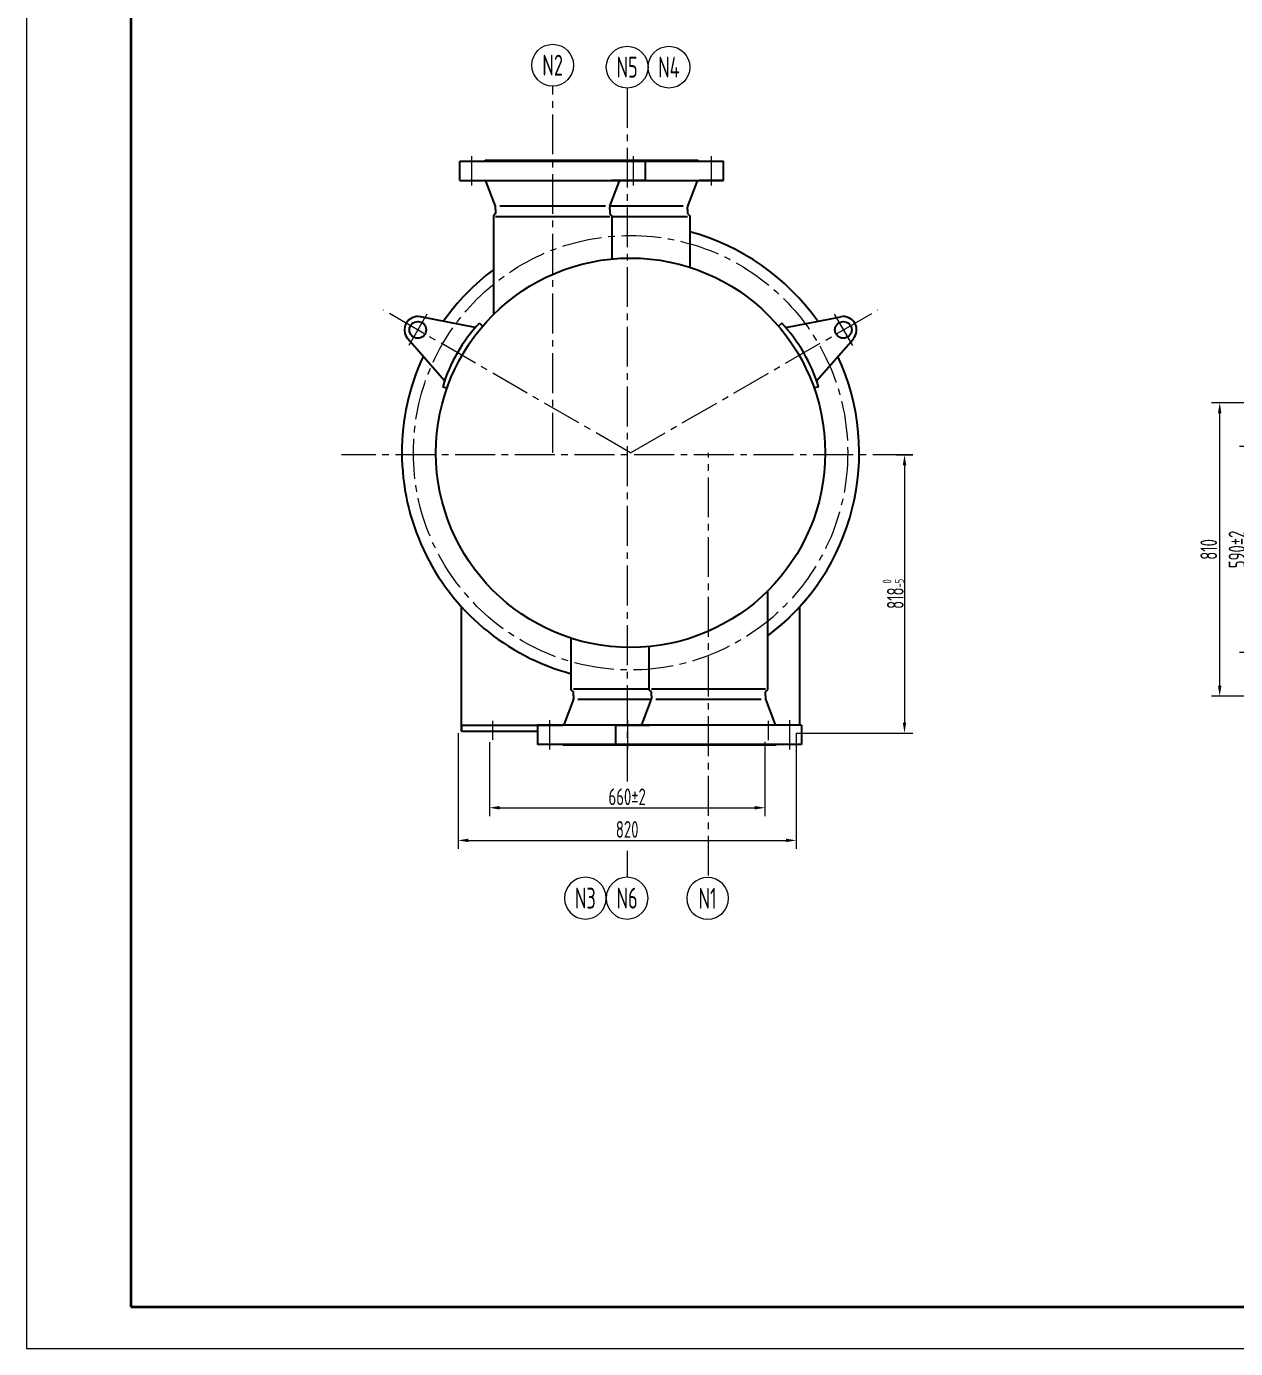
# Model space of a CAD drawing. Header units: millimetres. Extents: x 5765 to 6606, y -201 to 393.
# Drawn here: x 5765 to 6054.5, y -200.6 to 115.9 of the extents above; entities that cross this region are included whole.
import ezdxf
from ezdxf.enums import TextEntityAlignment as Align

# ---------------------------------------------------------------- set-up
doc = ezdxf.new("R2010")
doc.units = ezdxf.units.MM
doc.linetypes.add('CENTER2', pattern=[28.575, 19.05, -3.175, 3.175, -3.175])
for name, color, linetype, lineweight in [('1粗实线', 7, 'Continuous', 35), ('2细实线', 3, 'Continuous', 13), ('3中心线', 1, 'CENTER2', 13), ('7文本', 2, 'Continuous', 13), ('8标注', 3, 'Continuous', 13), ('9图表', 4, 'Continuous', 13)]:
    doc.layers.add(name, color=color, linetype=linetype, lineweight=lineweight)
doc.styles.add('lanpec', font='bpec_e.shx', dxfattribs={"width": 0.75, "bigfont": 'hztxt.shx'})
doc.styles.add('lanpec-dim', font='bpec_e.shx', dxfattribs={"width": 0.75})
doc.dimstyles.new('lanpec', dxfattribs={"dimtxt": 4, "dimasz": 2.5, "dimexe": 2, "dimexo": 0, "dimtad": 1, "dimdsep": 46, "dimtxsty": 'lanpec-dim', "dimcen": 2.5, "dimclrd": 256, "dimclre": 256, "dimclrt": 256, "dimazin": 0, "dimtfac": 1, "dimtmove": 0, "dimatfit": 3, "dimfxl": 1, "dimlwd": -1, "dimlwe": -1, "dimarcsym": 0})

# ---------------------------------------------------------------- blocks, each defined once
blk = doc.blocks.new('A1')
at = {"layer": '1粗实线'}
blk.add_lwpolyline([(-816, 10), (-10, 10), (-10, 584), (-816, 584)], close=True, dxfattribs=at)
at = {"layer": '9图表'}
blk.add_lwpolyline([(-841, 0), (0, 0), (0, 594), (-841, 594)], close=True, dxfattribs=at)
blk = doc.blocks.new('*D29')
at = {"layer": '8标注', "transparency": 16777216}
for p, q in [((6073.03, 15.37), (6055.5, 15.37)), ((6057.5, 12.87), (6057.5, -31.45)), ((6073.03, -33.95), (6055.5, -33.95))]:
    blk.add_line(p, q, dxfattribs=at)
for points in [[(6057.09, 12.87), (6057.92, 12.87), (6057.5, 15.37)], [(6057.09, -31.45), (6057.92, -31.45), (6057.5, -33.95)]]:
    blk.add_solid(points, dxfattribs=at)
at = {"layer": 'Defpoints', "color": 0, "transparency": 16777216}
for p in [(6073.03, 15.37), (6057.5, -33.95), (6073.03, -33.95)]:
    blk.add_point(p, dxfattribs=at)
at = {"layer": '8标注', "transparency": 16777216, "insert": (6054.88, -9.29), "char_height": 4, "attachment_point": 5, "rotation": 90, "style": 'lanpec-dim'}
blk.add_mtext('590±2', dxfattribs=at)
blk = doc.blocks.new('*D30')
at = {"layer": '8标注', "transparency": 16777216}
for p, q in [((6066.01, 25.82), (6048.75, 25.82)), ((6050.75, -41.91), (6050.75, 23.32)), ((6066.01, -44.41), (6048.75, -44.41))]:
    blk.add_line(p, q, dxfattribs=at)
for points in [[(6050.33, 23.32), (6051.16, 23.32), (6050.75, 25.82)], [(6050.33, -41.91), (6051.16, -41.91), (6050.75, -44.41)]]:
    blk.add_solid(points, dxfattribs=at)
at = {"layer": 'Defpoints', "color": 0, "transparency": 16777216}
for p in [(6050.75, 25.82), (6066.01, 25.82), (6066.01, -44.41)]:
    blk.add_point(p, dxfattribs=at)
at = {"layer": '8标注', "transparency": 16777216, "insert": (6048.12, -9.29), "char_height": 4, "attachment_point": 5, "rotation": 90, "style": 'lanpec-dim'}
blk.add_mtext('810', dxfattribs=at)
blk = doc.blocks.new('*D45')
at = {"layer": '8标注', "transparency": 16777216}
for p, q in [((5875.87, -55.44), (5875.87, -73.12)), ((5941.87, -55.37), (5941.87, -73.12)), ((5878.37, -71.12), (5939.37, -71.12))]:
    blk.add_line(p, q, dxfattribs=at)
for points in [[(5878.37, -70.7), (5878.37, -71.54), (5875.87, -71.12)], [(5939.37, -70.7), (5939.37, -71.54), (5941.87, -71.12)]]:
    blk.add_solid(points, dxfattribs=at)
at = {"layer": 'Defpoints', "color": 0, "transparency": 16777216}
for p in [(5875.87, -55.44), (5941.87, -55.37), (5941.87, -71.12)]:
    blk.add_point(p, dxfattribs=at)
at = {"layer": '8标注', "transparency": 16777216, "insert": (5908.87, -68.5), "char_height": 4, "attachment_point": 5, "style": 'lanpec-dim'}
blk.add_mtext('660%%P2', dxfattribs=at)
blk = doc.blocks.new('*D46')
at = {"layer": '8标注', "transparency": 16777216}
for p, q in [((5868.37, -53.23), (5868.37, -80.93)), ((5949.37, -53.23), (5949.37, -80.93)), ((5870.87, -78.93), (5946.87, -78.93))]:
    blk.add_line(p, q, dxfattribs=at)
for points in [[(5870.87, -78.51), (5870.87, -79.35), (5868.37, -78.93)], [(5946.87, -78.51), (5946.87, -79.35), (5949.37, -78.93)]]:
    blk.add_solid(points, dxfattribs=at)
at = {"layer": 'Defpoints', "color": 0, "transparency": 16777216}
for p in [(5868.37, -53.23), (5949.37, -53.23), (5949.37, -78.93)]:
    blk.add_point(p, dxfattribs=at)
at = {"layer": '8标注', "transparency": 16777216, "insert": (5908.87, -76.31), "char_height": 4, "attachment_point": 5, "style": 'lanpec-dim'}
blk.add_mtext('820', dxfattribs=at)
blk = doc.blocks.new('*D47')
at = {"layer": '8标注', "transparency": 16777216}
for p, q in [((5973.38, 13.37), (5977.28, 13.37)), ((5975.28, 10.87), (5975.28, -50.73)), ((5949.37, -53.23), (5977.28, -53.23))]:
    blk.add_line(p, q, dxfattribs=at)
for points in [[(5974.86, 10.87), (5975.69, 10.87), (5975.28, 13.37)], [(5974.86, -50.73), (5975.69, -50.73), (5975.28, -53.23)]]:
    blk.add_solid(points, dxfattribs=at)
at = {"layer": 'Defpoints', "color": 0, "transparency": 16777216}
for p in [(5973.38, 13.37), (5949.37, -53.23), (5975.28, -53.23)]:
    blk.add_point(p, dxfattribs=at)
at = {"layer": '8标注', "transparency": 16777216, "insert": (5972.55, -19.93), "char_height": 4, "attachment_point": 5, "rotation": 90, "style": 'lanpec-dim'}
blk.add_mtext('818{\\H0.525x;\\S 0^ -5;}', dxfattribs=at)
blk = doc.blocks.new('管口号')
at = {"layer": '2细实线'}
blk.add_circle((0, 5), 5, dxfattribs=at)
at = {"layer": '7文本', "style": 'lanpec', "width": 0.75}
blk.add_attdef('N', text='', height=5, dxfattribs=at).set_placement((0, 5), align=Align.MIDDLE_CENTER)

msp = doc.modelspace()

# ---------------------------------------------------------------- linework, layer by layer
for p, q in [((5868.781, 83.642), (5913.281, 83.642)), ((5868.781, 79.032), (5868.781, 83.642)), ((5874.841, 83.842), (5907.221, 83.842)), ((5874.841, 83.642), (5874.841, 83.842)), ((5887.431, 83.642), (5931.931, 83.642)), ((5893.491, 83.842), (5925.871, 83.842)), ((5904.876, 83.642), (5904.876, 83.842)), ((5907.221, 83.642), (5907.221, 83.842)), ((5913.281, 79.032), (5913.281, 83.642)), ((5925.871, 83.642), (5925.871, 83.842)), ((5931.931, 79.032), (5931.931, 83.642)), ((5868.781, 79.032), (5913.281, 79.032)), ((5868.781, 79.032), (5874.637, 79.032)), ((5877.348, 72.828), (5875.104, 78.71)), ((5887.431, 79.032), (5931.931, 79.032)), ((5904.714, 72.828), (5906.958, 78.71)), ((5910.936, 79.032), (5905.08, 79.032)), ((5913.281, 79.032), (5907.425, 79.032)), ((5923.364, 72.828), (5925.608, 78.71)), ((5931.931, 79.032), (5926.075, 79.032)), ((5891.031, 72.842), (5878.402, 72.842)), ((5903.66, 72.842), (5891.031, 72.842)), ((5922.31, 72.842), (5904.719, 72.842)), ((5877.381, 71.08), (5876.847, 70.546)), ((5876.847, 70.546), (5876.847, 46.91)), ((5877.381, 72.042), (5877.381, 72.65)), ((5877.381, 72.042), (5877.381, 71.08)), ((5891.031, 70.345), (5877.381, 70.345)), ((5904.681, 70.345), (5891.031, 70.345)), ((5904.681, 72.042), (5904.681, 72.65)), ((5904.681, 72.042), (5904.681, 72.65)), ((5904.681, 72.042), (5904.681, 71.08)), ((5904.681, 71.08), (5905.215, 70.546)), ((5905.215, 70.546), (5905.215, 60.227)), ((5923.331, 70.345), (5905.215, 70.345)), ((5923.331, 72.042), (5923.331, 72.65)), ((5923.331, 72.042), (5923.331, 71.08)), ((5923.331, 71.08), (5923.865, 70.546)), ((5923.865, 70.546), (5923.865, 58.231)), ((5872.484, 43.8), (5859.359, 46.392)), ((5873.493, 44.89), (5874.427, 44.014)), ((5945.869, 44.89), (5944.936, 44.014)), ((5946.878, 43.8), (5960.003, 46.392)), ((5865.137, 31.076), (5856.33, 41.146)), ((5954.225, 31.076), (5963.032, 41.146)), ((5864.699, 29.657), (5865.924, 29.287)), ((5954.664, 29.657), (5953.438, 29.287)), ((5942.515, -42.863), (5942.515, -19.226)), ((5869.181, -52.758), (5869.181, -23)), ((5950.181, -51.358), (5950.181, -23)), ((5895.497, -42.863), (5895.497, -30.547)), ((5914.147, -42.863), (5914.147, -32.544)), ((5896.031, -43.397), (5895.497, -42.863)), ((5896.031, -42.662), (5914.147, -42.662)), ((5896.031, -44.358), (5896.031, -43.397)), ((5914.681, -43.397), (5914.147, -42.863)), ((5914.681, -42.662), (5928.331, -42.662)), ((5914.681, -44.358), (5914.681, -43.397)), ((5928.331, -42.662), (5941.981, -42.662)), ((5941.981, -43.397), (5942.515, -42.863)), ((5941.981, -44.358), (5941.981, -43.397)), ((5895.998, -45.144), (5893.754, -51.027)), ((5896.031, -44.358), (5896.031, -44.966)), ((5897.052, -45.158), (5914.643, -45.158)), ((5914.648, -45.144), (5912.404, -51.027)), ((5914.681, -44.358), (5914.681, -44.966)), ((5914.681, -44.358), (5914.681, -44.966)), ((5915.702, -45.158), (5928.331, -45.158)), ((5928.331, -45.158), (5940.96, -45.158)), ((5941.981, -44.358), (5941.981, -44.966)), ((5942.014, -45.144), (5944.258, -51.027)), ((5869.181, -51.358), (5887.431, -51.358)), ((5869.181, -51.358), (5869.181, -52.758)), ((5869.181, -52.758), (5887.431, -52.758)), ((5869.181, -52.758), (5887.431, -52.758)), ((5887.431, -51.348), (5887.431, -55.958)), ((5887.431, -51.348), (5893.287, -51.348)), ((5931.931, -51.348), (5887.431, -51.348)), ((5906.081, -51.348), (5906.081, -55.958)), ((5906.081, -51.348), (5911.937, -51.348)), ((5950.581, -51.348), (5906.081, -51.348)), ((5908.426, -51.348), (5914.282, -51.348)), ((5950.181, -51.358), (5931.931, -51.358)), ((5950.581, -51.348), (5944.725, -51.348)), ((5950.581, -51.348), (5950.581, -55.958)), ((5931.931, -55.958), (5887.431, -55.958)), ((5893.491, -55.958), (5893.491, -56.158)), ((5925.871, -56.158), (5893.491, -56.158)), ((5950.581, -55.958), (5906.081, -55.958)), ((5912.141, -55.958), (5912.141, -56.158)), ((5944.521, -56.158), (5912.141, -56.158)), ((5944.521, -55.958), (5944.521, -56.158))]:
    msp.add_line(p, q)
for centre, radius in [((5909.681, 13.842), 46.6), ((5858.739, 43.253), 2), ((5960.623, 43.253), 2)]:
    msp.add_circle(centre, radius)
for centre, radius, start, end in [((5874.637, 78.532), 0.5, 20.88476, 90), ((5907.425, 78.532), 0.5, 90, 159.11524), ((5926.075, 78.532), 0.5, 90, 159.11524), ((5876.881, 72.65), 0.5, 0, 20.88476), ((5905.181, 72.65), 0.5, 159.11524, 180), ((5923.831, 72.65), 0.5, 159.11524, 180), ((5909.681, 13.842), 54.75, 35.07463, 74.98513), ((5909.681, 13.842), 54.75, 126.84905, 144.92537), ((5858.739, 43.253), 3.2, 78.82881, 221.17119), ((5901.61, 18.502), 38.56, 136.81633, 163.18367), ((5917.752, 18.502), 38.56, 16.81633, 43.18367), ((5960.623, 43.253), 3.2, 318.82881, 101.17119), ((5909.681, 13.842), 54.75, 155.07463, 254.98513), ((5909.681, 13.842), 54.75, 306.84905, 24.92537), ((5909.681, 13.842), 54.75, 306.84905, 324.92537), ((5895.531, -44.966), 0.5, 339.11524, 360), ((5914.181, -44.966), 0.5, 339.11524, 360), ((5942.481, -44.966), 0.5, 180, 200.88476), ((5893.287, -50.848), 0.5, 270, 339.11524), ((5911.937, -50.848), 0.5, 270, 339.11524), ((5944.725, -50.848), 0.5, 200.88476, 270)]:
    msp.add_arc(centre, radius, start, end)
at = {"layer": '3中心线', "ltscale": 0.5}
for p, q in [((5891.031, 13.842), (5891.031, 101.602)), ((5908.865, 101.131), (5908.865, -64.86)), ((5871.661, 77.842), (5871.661, 84.832)), ((5910.401, 77.842), (5910.401, 84.832)), ((5929.051, 77.842), (5929.051, 84.832)), ((5909.681, 13.842), (5850.466, 48.029)), ((5909.681, 13.842), (5968.896, 48.029)), ((5860.911, 47.015), (5856.567, 39.491)), ((5958.451, 47.015), (5962.795, 39.491)), ((5977.241, 13.371), (5840.49, 13.371)), ((5928.331, -87.329), (5928.331, 13.842)), ((5876.681, -54.895), (5876.681, -50.284)), ((5890.311, -50.158), (5890.311, -57.148)), ((5908.961, -50.158), (5908.961, -57.148)), ((5942.681, -54.966), (5942.681, -50.284)), ((5947.701, -50.158), (5947.701, -57.148)), ((5908.859, -81.46), (5908.857, -87.759))]:
    msp.add_line(p, q, dxfattribs=at)
msp.add_circle((5909.681, 13.842), 52, dxfattribs=at)

# ---------------------------------------------------------------- block references
at = {"layer": '2细实线'}
msp.add_blockref('A1', (6606.028, -200.559), dxfattribs=at)
at = {"layer": '8标注'}
for p, values in [((5891.031, 101.602), {'N': 'N2'}), ((5908.865, 101.131), {'N': 'N5'}), ((5918.865, 101.131), {'N': 'N4'})]:
    msp.add_blockref('管口号', p, dxfattribs=at).add_auto_attribs(values)
ref = msp.add_blockref('管口号', (5898.857, -87.759), dxfattribs=dict(at, xscale=-1, rotation=180))
ref.add_attrib('N', 'N3', dxfattribs={"layer": '7文本', "height": 5, "style": 'lanpec', "width": 0.75}).set_placement((5898.857, -92.759), align=Align.MIDDLE_CENTER)
ref = msp.add_blockref('管口号', (5908.857, -87.759), dxfattribs=dict(at, xscale=-1, rotation=180))
ref.add_attrib('N', 'N6', dxfattribs={"layer": '7文本', "height": 5, "style": 'lanpec', "width": 0.75}).set_placement((5908.857, -92.759), align=Align.MIDDLE_CENTER)
ref = msp.add_blockref('管口号', (5928.126, -87.8), dxfattribs=dict(at, xscale=-1, rotation=180))
ref.add_attrib('N', 'N1', dxfattribs={"layer": '7文本', "height": 5, "style": 'lanpec', "width": 0.75}).set_placement((5928.126, -92.8), align=Align.MIDDLE_CENTER)

# ---------------------------------------------------------------- dimensions: what is measured, and where the dimension line sits
for base, p1, p2, text, picture, middle in [((6050.747, 25.825), (6066.007, -44.409), (6066.007, 25.825), '810', '*D30', (6048.122, -9.292)), ((5975.275, -53.229), (5973.375, 13.371), (5949.365, -53.229), '818{\\H0.525x;\\S 0^ -5;}', '*D47', (5972.55, -19.929)), ((6057.504, -33.952), (6073.029, 15.368), (6073.029, -33.952), '590±2', '*D29', (6054.879, -9.292))]:
    dim = msp.add_linear_dim(base=base, p1=p1, p2=p2, angle=90, text=text, dimstyle='lanpec', dxfattribs=at)
    dim.commit()
    dim.dimension.update_dxf_attribs({"geometry": picture, "text_midpoint": middle})
for base, p1, p2, text, picture, middle in [((5949.365, -78.93), (5868.365, -53.229), (5949.365, -53.229), '820', '*D46', (5908.865, -76.305)), ((5941.865, -71.12), (5875.865, -55.437), (5941.865, -55.366), '660%%P2', '*D45', (5908.865, -68.495))]:
    dim = msp.add_linear_dim(base=base, p1=p1, p2=p2, text=text, dimstyle='lanpec', dxfattribs=at)
    dim.commit()
    dim.dimension.update_dxf_attribs({"geometry": picture, "text_midpoint": middle})

doc.saveas('drawing.dxf')
